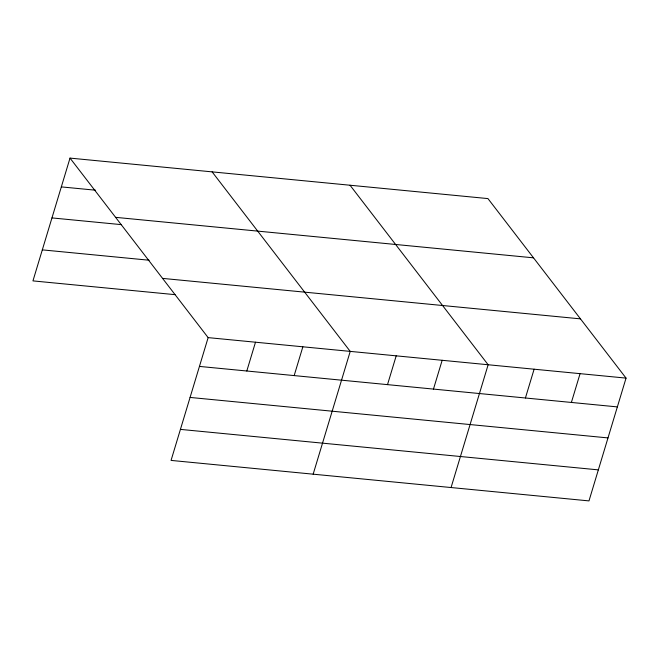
<?xml version="1.0" encoding="UTF-8"?>
<svg xmlns="http://www.w3.org/2000/svg" width="659" height="659" viewBox="0 0 659 659"><rect width="100%" height="100%" fill="white"/><g stroke="black" fill="none" stroke-linecap="round" stroke-linejoin="round"><path stroke-width="0.99" d="M70.019 158.102L208.137 337.622L171.06 460.41L588.981 500.898L626.05 378.109L487.94 198.59L70.019 158.102L32.95 280.891L175.039 294.655M246.804 371.001L255.494 342.21M294.169 375.589L302.86 346.799M313.157 474.175L350.226 351.387L212.116 171.867M387.508 384.634L396.199 355.844M433.474 389.082L442.164 360.292M451.069 487.536L488.138 364.748L350.028 185.228M525.421 397.995L534.111 369.205M571.386 402.443L580.077 373.653M61.328 186.892L95.596 190.212M115.597 217.346L533.51 257.834M51.962 217.915L121.495 224.653M42.316 249.868L149.132 260.223M162.559 278.386L580.472 318.865M208.137 337.622L626.05 378.109M199.446 366.412L617.359 406.9M190.08 397.435L607.993 437.914M180.426 429.388L598.347 469.875"/></g></svg>
